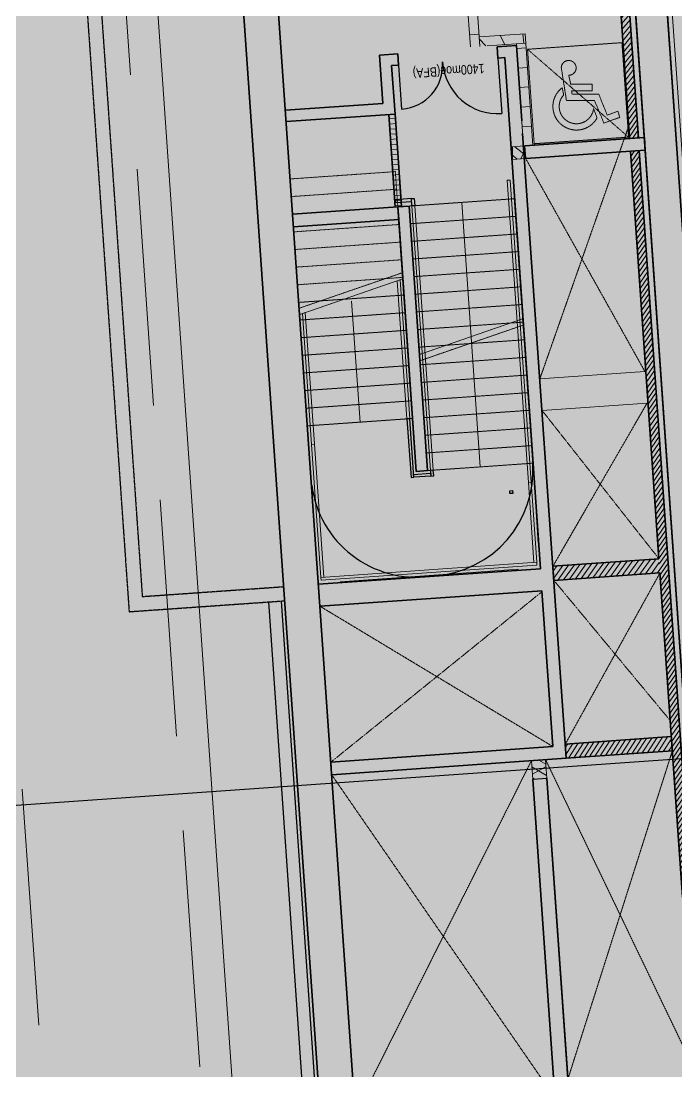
# Model space of a CAD drawing. Header units: millimetres. Extents: x 833941507 to 1669051331, y 817666127 to 1636299673.
# Drawn here: x 834508410 to 834518807, y 817967777 to 817984425 of the extents above; entities that cross this region are included whole.
import ezdxf

# ---------------------------------------------------------------- set-up
doc = ezdxf.new("R2010")
doc.units = ezdxf.units.MM
doc.header["$LTSCALE"] = 3
for name, pattern in [('3A35X-MADL-P-LT-B01-0$0$ACAD_ISO02W033', [5, 4, -1]), ('ACAD_ISO04W033', [10, 8, -1, 0, -1]), ('B0606', [0.7813, 0.39065, -0.39065]), ('B0701', [2.34375, 1.5625, -0.78125]), ('DASH', [0.35, 0.25, -0.1]), ('DASHED2', [0.375, 0.25, -0.125])]:
    doc.linetypes.add(name, pattern=pattern)
doc.layers.get('Defpoints').update_dxf_attribs({"color": 32})
for name, color, linetype, lineweight in [('ACM921__', 6, 'Continuous', 0), ('Hatch (LTC&CB)', 252, 'Continuous', 35), ('M-HVAC-DUCT-ANNO', 3, 'Continuous', 9), ('UAJ-22INWA', 6, 'Continuous', 35), ('UAJ-22INWA-a', 1, 'Continuous', 13), ('UAJ-22INWA-h', 251, 'Continuous', 9), ('UAJ-23FLOR-a', 1, 'Continuous', 13), ('UAJ-23FLOR-h', 251, 'Continuous', 9), ('UAJ-24STAI', 8, 'Continuous', 35), ('UAJ-24STAI-a', 9, '3A35X-MADL-P-LT-B01-0$0$ACAD_ISO02W033', 13), ('UAJ-24STAI-d', 7, 'Continuous', 5), ('UAJ-24STAI-x', 9, 'ACAD_ISO04W033', 5), ('UAJ-24STAI-y', 8, 'B0701', 9), ('UAJ-24STAI-z', 8, 'B0606', 9), ('UAJ-25CEIL-y', 8, 'B0701', 9), ('UAJ-28STRU', 6, 'Continuous', 35), ('UAJ-28STRU-c', 254, 'Continuous', 9), ('UAJ-32INFR', 7, 'Continuous', 25), ('UAJ-34RAIL-a', 1, 'Continuous', 13), ('UAJ-34RAIL-c', 254, 'Continuous', 9), ('UAJ-42INFI', 1, 'Continuous', 18)]:
    doc.layers.add(name, color=color, linetype=linetype, lineweight=lineweight)
doc.layers.add('UAJ-00ANNO-$', color=32, linetype='Continuous', lineweight=5, plot=False)
doc.layers.add('UAJ-01LAYO-$', color=32, linetype='Continuous', lineweight=5, plot=False)
doc.layers.add('UAJ-22INWA-$', color=32, linetype='Continuous', plot=False)
doc.styles.add('Kowloon_standard', font='arial.ttf', dxfattribs={"width": 0.8, "height": 2.5})

# ---------------------------------------------------------------- blocks, each defined once
blk = doc.blocks.new('BOX_CUL_20171026')
at = {"layer": 'ACM921__', "linetype": 'DASH', "ltscale": 5}
for p, q in [((834506.6023754816, 817998.4441428129), (834509.765911655, 817953.0954092767)), ((834509.5195552157, 817992.5510392478), (834512.2598506635, 817953.2693869306))]:
    blk.add_line(p, q, dxfattribs=at)
at = {"layer": 'ACM921__', "ltscale": 25}
blk.add_line((834510.0132429458, 817992.6589434106), (834512.7586384647, 817953.3041824615), dxfattribs=at)
at = {"layer": 'Defpoints', "ltscale": 25}
for p, q in [((834512.3322622741, 817975.2228377009), (834513.8559716283, 817953.3807326292)), ((834512.5317753417, 817975.2367853387), (834514.0554867489, 817953.3946508415))]:
    blk.add_line(p, q, dxfattribs=at)
blk = doc.blocks.new('*U420')
at = {"layer": 'UAJ-22INWA-$'}
blk.add_lwpolyline([(-5.546186798710551e-08, -34.75397411541075), (3.105108419276803e-07, 895.2463059419571), (44.99999840316221, 895.2463056111513), (44.99999851402666, -34.75397408858861)], close=True, dxfattribs=at)
at = {"layer": 'UAJ-42INFI'}
for p, q in [((9.354974394887829e-08, -34.7539739543796), (1.614992299938935e-07, 895.2463057440665)), ((44.99999848169129, 850.2463075068308), (44.9999984991255, -34.75397392792478))]:
    blk.add_line(p, q, dxfattribs=at)
blk.add_lwpolyline([(3.767580267322046e-06, 895.246305746187), (45.00000233706879, 895.2463056776413)], dxfattribs=at)
blk = doc.blocks.new('*U421')
at = {"layer": 'UAJ-22INWA-$'}
blk.add_lwpolyline([(-5.546186798710551e-08, -34.75397411541075), (4.10646492809974e-07, 55.2457813377253), (44.99999850329786, 55.24578100691956), (44.99999851402666, -34.75397408858861)], close=True, dxfattribs=at)
at = {"layer": 'UAJ-42INFI'}
for p, q in [((9.354974394887829e-08, -34.7539739543796), (2.643170897815814e-07, 10.24578296618376)), ((44.99999857780362, 55.24578110881799), (44.9999984991255, -34.75397392792478))]:
    blk.add_line(p, q, dxfattribs=at)
blk.add_lwpolyline([(3.86771591820434e-06, 55.2457811419552), (45.00000243720444, 55.24578107340954)], dxfattribs=at)
blk = doc.blocks.new('*U422')
at = {"layer": 'UAJ-22INWA-$'}
blk.add_lwpolyline([(-5.201988528824586e-08, -63.627485432929), (3.926345186755498e-07, 206.3409763856526), (44.99999848528589, 206.3409760548469), (44.99999851746864, -63.62748540610686)], close=True, dxfattribs=at)
at = {"layer": 'UAJ-42INFI'}
for p, q in [((9.699172664773794e-08, -63.62748527189785), (2.43622906741763e-07, 206.340976187762)), ((44.99999855979165, 206.3409761567453), (44.99999850256748, -63.62748524544303))]:
    blk.add_line(p, q, dxfattribs=at)
blk = doc.blocks.new('*U423')
at = {"layer": 'UAJ-22INWA-$'}
blk.add_lwpolyline([(-5.546186798710551e-08, -34.75397411541075), (4.076662207808113e-07, 80.24602498660087), (44.99999850031759, 80.24602465579514), (44.99999851402666, -34.75397408858861)], close=True, dxfattribs=at)
at = {"layer": 'UAJ-42INFI'}
for p, q in [((9.354974394887829e-08, -34.7539739543796), (2.613368177524187e-07, 35.24602661505934)), ((44.99999857482335, 80.24602475769356), (44.9999984991255, -34.75397392792478))]:
    blk.add_line(p, q, dxfattribs=at)
blk.add_lwpolyline([(3.864735646175177e-06, 80.24602479083077), (45.00000243422417, 80.24602472228511)], dxfattribs=at)
blk = doc.blocks.new('*U424')
at = {"layer": 'UAJ-22INWA-$'}
blk.add_lwpolyline([(-5.856534812664904e-08, -8.720133038156263), (3.878734844420251e-07, 246.2793998667658), (44.99999848052485, 246.2793995359601), (44.99999851092318, -8.720133011334127)], close=True, dxfattribs=at)
at = {"layer": 'UAJ-42INFI'}
for p, q in [((9.044626380933476e-08, -8.72013287712511), (2.388618725082383e-07, 246.2793996688752)), ((44.99999855503061, 246.2793996378585), (44.99999849602202, -8.720132850670296))]:
    blk.add_line(p, q, dxfattribs=at)
blk.add_lwpolyline([(-5.856534812664904e-08, -8.720133038156263), (44.99999851092318, -8.720133106701923)], dxfattribs=at)
blk = doc.blocks.new('*U425')
at = {"layer": 'UAJ-22INWA-$'}
blk.add_lwpolyline([(-4.987106194676016e-08, -81.65308219459547), (4.216016691316327e-07, -36.65311841270778), (44.99999851425304, -36.65311874351352), (44.99999851961746, -81.65308216777333)], close=True, dxfattribs=at)
at = {"layer": 'UAJ-42INFI'}
for p, q in [((9.914054998922363e-08, -81.65308203356432), (2.725900571978459e-07, -36.65311861059837)), ((44.9999985887588, -36.65311864161509), (44.9999985047163, -81.6530820071095))]:
    blk.add_line(p, q, dxfattribs=at)
blk = doc.blocks.new('*U549')
at = {"layer": 'UAJ-22INWA-h'}
h = blk.add_hatch(dxfattribs=at)
h.set_pattern_fill('CAS_ISOLATIE', color=256, scale=150)
h.set_pattern_definition([(59.99999999999999, (-9.492139763089824e-08, 0), (-129.9038105676658, 75.00000000000001), []), (120, (-9.492139763089824e-08, 0), (-129.9038105676658, -74.99999999999997), [])])
h.paths.add_polyline_path([(0, 0), (300.0000000000007, 0), (300.0000000000007, 225), (0, 225)])
at = {"layer": 'UAJ-22INWA-a'}
blk.add_lwpolyline([(0, 0), (300.0000000000007, 0), (300.0000000000007, 225), (0, 225)], close=True, dxfattribs=at)
blk = doc.blocks.new('*U575')
at = {"layer": 'UAJ-22INWA-h'}
h = blk.add_hatch(dxfattribs=at)
h.set_pattern_fill('ANSI31', color=256, scale=20)
h.set_pattern_definition([(45, (-60.00000363655121, 15505.60194248913), (-44.90128060534576, 44.90128060534577), [])])
h.paths.add_polyline_path([(-6.442603535106173e-07, 4904.445538832932), (-9.657333919221855e-07, 11601.15640467824), (139.999997126918, 11601.15640440406), (139.9999979252282, 4904.445538916378)])
at = {"layer": 'UAJ-22INWA'}
for p, q in [((-5.08659712535495e-07, 5129.44429562771), (-1.114745003853557e-06, 11601.15640443983)), ((139.9999972014238, 11601.15640439586), (139.999997910327, 4904.445538974248))]:
    blk.add_line(p, q, dxfattribs=at)
blk = doc.blocks.new('*U576')
at = {"layer": 'UAJ-22INWA-h'}
h = blk.add_hatch(dxfattribs=at)
h.set_pattern_fill('ANSI31', color=256, scale=20)
h.set_pattern_definition([(45, (-60.00000403381989, 18838.13303221032), (-44.90128060534576, 44.90128060534577), [])])
h.paths.add_polyline_path([(-7.034729208044155e-07, 5401.156508801257), (-1.303789503026564e-06, 14436.9765244311), (139.9999967888619, 14436.97652415692), (139.9999978660156, 5401.156508884703)])
at = {"layer": 'UAJ-22INWA'}
for p, q in [((-5.544613088730443e-07, 5401.156509039675), (-1.45280111497255e-06, 14436.97652443786)), ((139.9999968633676, 14436.97652414871), (139.9999978511144, 5401.156508942573))]:
    blk.add_line(p, q, dxfattribs=at)
blk = doc.blocks.new('*U571')
at = {"layer": 'UAJ-22INWA-h'}
h = blk.add_hatch(dxfattribs=at)
h.set_pattern_fill('ANSI31', color=256, scale=20)
h.set_pattern_definition([(45, (-60.00000363108163, 15459.71984500373), (-44.90128060534576, 44.90128060534577), [])])
h.paths.add_polyline_path([(-7.337661145356833e-07, 5655.274308423536), (-8.707580434474949e-07, 10804.44553760223), (139.9999972218933, 10804.44553732805), (139.9999978357224, 5655.274308506982)])
at = {"layer": 'UAJ-22INWA'}
for p, q in [((-5.847598841530211e-07, 5655.364596067083), (-1.019769655378866e-06, 10804.44553736382)), ((139.9999972963991, 10804.44553731985), (139.9999978006966, 5880.364594588158))]:
    blk.add_line(p, q, dxfattribs=at)
blk = doc.blocks.new('*U613')
at = {"layer": 'UAJ-22INWA-h'}
h = blk.add_hatch(dxfattribs=at)
h.set_pattern_fill('ANSI31', color=256, scale=20)
h.set_pattern_definition([(45, (24.99999981260856, -13428.04667351244), (-44.90128060534576, 44.90128060534577), [])])
h.paths.add_polyline_path([(7.815986577952572e-07, -7056.526590392591), (1.057567374118662e-06, -5371.520082148467), (224.9999991502187, -5371.520082371985), (224.9999993510872, -7056.526590258482)])
at = {"layer": 'UAJ-22INWA'}
for p, q in [((9.306102697337026e-07, -7056.526590272861), (9.085557686255214e-07, -5371.520190402469)), ((224.9999992247245, -5371.520082380191), (224.999999336186, -7056.526590379638))]:
    blk.add_line(p, q, dxfattribs=at)
blk.add_lwpolyline([(7.815986577952572e-07, -7056.526590392591), (224.9999993510872, -7056.526590353849)], dxfattribs=at)
blk = doc.blocks.new('*U609')
at = {"layer": 'UAJ-22INWA-h'}
h = blk.add_hatch(dxfattribs=at)
h.set_pattern_fill('ANSI31', color=256, scale=20)
h.set_pattern_definition([(45, (24.99999981260893, -13428.04971955705), (-44.90128060534576, 44.90128060534577), [])])
h.paths.add_polyline_path([(7.815990272774798e-07, -7056.529636437203), (1.057567374118662e-06, -5371.520082148467), (224.9999991502187, -5371.520082371985), (224.9999993510876, -7056.529636303094)])
at = {"layer": 'UAJ-22INWA'}
for p, q in [((9.306106392159252e-07, -7056.529636317473), (9.085557686255214e-07, -5371.520190402469)), ((224.9999992247245, -5371.520082380191), (224.9999993361864, -7056.52963642425))]:
    blk.add_line(p, q, dxfattribs=at)
blk.add_lwpolyline([(7.815990272774798e-07, -7056.529636437203), (224.9999993510876, -7056.529636398462)], dxfattribs=at)
blk = doc.blocks.new('*U675')
at = {"layer": 'UAJ-34RAIL-c'}
h = blk.add_hatch(color=256, dxfattribs=at)
h.dxf.hatch_style = 1
h.paths.add_polyline_path([(2007.268960314246, 1670.000000000042), (1907.268960314246, 1670.000000000042), (2354.744111674238, 2.842170943040401e-14), (2454.744111657143, 2.842170943040401e-14)])
h = blk.add_hatch(color=256, dxfattribs=at)
h.dxf.hatch_style = 1
h.paths.add_polyline_path([(4500.0000001562, 1625), (-299.9999999349869, 1624.999999999997), (-299.9999999349869, 1579.999999999997), (4500.0000001562, 1580)])
h = blk.add_hatch(color=256, dxfattribs=at)
h.dxf.hatch_style = 1
h.paths.add_polyline_path([(4200, 90), (0, 90), (0, 45), (4200, 45)])
at = {"layer": 'UAJ-24STAI-a'}
blk.add_lwpolyline([(0, 0), (4200, 0), (4200, 1670), (0, 1670)], close=True, dxfattribs=at)
for points in [[(0, 0), (0, 1670)], [(280, -1.360718665719282e-15), (280, 1670)], [(560, -2.721437331438564e-15), (560, 1670)], [(840, -4.082155997157845e-15), (840, 1670)], [(1120, -5.442874662877127e-15), (1120, 1670)], [(1400, -6.803593328596409e-15), (1400, 1670)], [(1680, -8.16431199431569e-15), (1680, 1670)], [(1960, -9.525030660034973e-15), (1960, 1670)], [(2240, 8.572527594031472e-14), (2240, 1670)], [(2240, -1.088574932575425e-14), (2240, 1670)], [(2520, 7.347880794884119e-14), (2520, 1670)], [(2800, 6.123233995736766e-14), (2800, 1670)], [(3080, 4.898587196589412e-14), (3080, 1670)], [(3360, 3.673940397442059e-14), (3360, 1670)], [(3640, 2.449293598294706e-14), (3640, 1670)], [(3920, 1.224646799147353e-14), (3920, 1670)], [(4200, 0), (4200, 1670)]]:
    blk.add_lwpolyline(points, dxfattribs=at)
at = {"layer": 'UAJ-24STAI-d'}
blk.add_line((0, 835), (4200, 835), dxfattribs=at)
at = {"layer": 'UAJ-24STAI-d', "flags": 128}
blk.add_lwpolyline([(2354.744111674238, 2.842170943040401e-14), (2195.711297241735, 593.5185435326919), (2066.301774690507, 1076.481456677246), (1907.268960314246, 1670.000000000042)], dxfattribs=at)
at = {"layer": 'UAJ-24STAI-x', "flags": 128}
blk.add_lwpolyline([(2454.744111674238, 2.842170943040401e-14), (2295.711297241735, 593.5185435326919), (2166.301774690507, 1076.481456677246), (2007.268960314246, 1670.000000000042)], dxfattribs=at)
at = {"layer": 'UAJ-28STRU-c'}
blk.add_lwpolyline([(2007.268960314246, 1670.000000000042), (1907.268960314246, 1670.000000000042), (2354.744111674238, 2.842170943040401e-14), (2454.744111657143, 2.842170943040401e-14)], close=True, dxfattribs=at)
at = {"layer": 'UAJ-34RAIL-a'}
for points in [[(1907.268960314246, 1670.000000000042), (2354.744111674238, 2.842170943040401e-14), (2454.744111657143, 2.842170943040401e-14), (2007.268960314246, 1670.000000000042)], [(4500.0000001562, 1625), (-299.9999999349869, 1624.999999999997), (-299.9999999349869, 1579.999999999997), (4500.0000001562, 1580)], [(4200, 90), (0, 90), (0, 45), (4200, 45)]]:
    blk.add_lwpolyline(points, close=True, dxfattribs=at)
blk = doc.blocks.new('*U676')
at = {"layer": 'UAJ-34RAIL-c'}
h = blk.add_hatch(color=256, dxfattribs=at)
h.dxf.hatch_style = 1
h.paths.add_polyline_path([(1867.268960314246, 1670.000000000042), (1767.268960314246, 1670.000000000042), (2214.744111674238, 2.842170943040401e-14), (2314.744111657143, 2.842170943040401e-14)])
h = blk.add_hatch(color=256, dxfattribs=at)
h.dxf.hatch_style = 1
h.paths.add_polyline_path([(1779.326673973655, 1625.000000000042), (-300.0000001645124, 1625), (-300.000000164512, 1580), (1791.384387633047, 1580.000000000042)])
h = blk.add_hatch(color=256, dxfattribs=at)
h.dxf.hatch_style = 1
h.paths.add_polyline_path([(2190.628684355437, 90), (1.13686837721616e-13, 90), (-1.13686837721616e-13, 45), (2202.686398014829, 45)])
at = {"layer": 'UAJ-24STAI-a'}
for points in [[(1767.268960314246, 1670.000000000042), (0, 1670), (0, 0), (2214.744111674238, 0)], [(0, 0), (0, 1670)], [(280, -1.440760940173357e-15), (280, 1670)], [(560, -2.881521880346715e-15), (560, 1670)], [(840, -4.322282820520072e-15), (840, 1670)], [(1120, -5.763043760693429e-15), (1120, 1670)], [(1400, -7.203804700866786e-15), (1400, 1670)], [(1680, -8.644565641040143e-15), (1680, 1670)], [(1960, -1.00853265812135e-14), (1960, 1670)]]:
    blk.add_lwpolyline(points, dxfattribs=at)
at = {"layer": 'UAJ-24STAI-d'}
blk.add_line((0, 835), (1920, 835), dxfattribs=at)
at = {"layer": 'UAJ-24STAI-d', "flags": 128}
blk.add_lwpolyline([(2214.744111674238, 2.842170943040401e-14), (2055.711297241735, 593.5185435326919), (1926.301774690507, 1076.481456677246), (1767.268960314246, 1670.000000000042)], dxfattribs=at)
at = {"layer": 'UAJ-24STAI-x', "flags": 128}
blk.add_lwpolyline([(2314.744111674238, 2.842170943040401e-14), (2155.711297241735, 593.5185435326919), (2026.301774690507, 1076.481456677246), (1867.268960314246, 1670.000000000042)], dxfattribs=at)
at = {"layer": 'UAJ-24STAI-z'}
for points in [[(0, 0), (0, 1670)], [(280, 0), (280, 1670)], [(560, 0), (560, 1670)], [(840, 0), (840, 1670)], [(1120, 0), (1120, 1670)], [(1400, 0), (1400, 1670)], [(1680, 0), (1680, 1670)], [(1767.268960314257, 1670.000000000042), (3920, 1670), (3920, 0), (2214.744111674227, 0)], [(1960, 0), (1960, 1670)], [(2240, 0), (2240, 1670)], [(2520, 0), (2520, 1670)], [(2800, 0), (2800, 1670)], [(3080, 0), (3080, 1670)], [(3360, 0), (3360, 1670)], [(3640, 0), (3640, 1670)]]:
    blk.add_lwpolyline(points, dxfattribs=at)
at = {"layer": 'UAJ-34RAIL-a'}
blk.add_lwpolyline([(1767.268960314246, 1670.000000000042), (2214.744111674238, 2.842170943040401e-14), (2314.744111657143, 2.842170943040401e-14), (1867.268960314246, 1670.000000000042)], close=True, dxfattribs=at)
for points in [[(1791.384387633047, 1580.000000000042), (-300.000000164512, 1580), (-300.0000001645124, 1625), (1779.326673973647, 1625.000000000042)], [(2202.686398014837, 45), (-1.13686837721616e-13, 45), (1.13686837721616e-13, 90), (2190.628684355436, 90)]]:
    blk.add_lwpolyline(points, dxfattribs=at)
at = {"layer": 'UAJ-34RAIL-c'}
for points in [[(1779.326673973655, 1625.000000000042), (-300.0000001645124, 1625), (-300.000000164512, 1580), (1791.384387633047, 1580.000000000042)], [(2190.628684355437, 90), (1.13686837721616e-13, 90), (-1.13686837721616e-13, 45), (2202.686398014829, 45)]]:
    blk.add_lwpolyline(points, close=True, dxfattribs=at)
blk = doc.blocks.new('*U750')
at = {"layer": 'UAJ-23FLOR-h'}
h = blk.add_hatch(dxfattribs=at)
h.set_pattern_fill('ANSI31', color=256, scale=100, angle=315)
h.set_pattern_definition([(0, (-50.00000702234729, 42743.86962541776), (8.526512829121202e-14, 317.4999999999999), [])])
h.paths.add_polyline_path([(-1.905734308138562e-06, 15486.45353436497), (-2.951314741039823e-06, 28257.41609195645), (149.9999950025959, 28257.41609180066), (149.9999965250135, 15486.45353456681)])
at = {"layer": 'UAJ-22INWA-h'}
blk.add_lwpolyline([(-1.905734308138562e-06, 15486.45353436497), (149.9999965250135, 15486.45353447144)], dxfattribs=at)
at = {"layer": 'UAJ-23FLOR-h'}
for p, q in [((-1.75672269617618e-06, 15486.4535340831), (-3.100326352971195e-06, 28257.41609171803)), ((149.9999950771016, 28257.41630856804), (149.9999965101122, 15486.45560063905))]:
    blk.add_line(p, q, dxfattribs=at)
blk = doc.blocks.new('*U751')
at = {"layer": 'UAJ-23FLOR-h'}
h = blk.add_hatch(dxfattribs=at)
h.set_pattern_fill('ANSI31', color=256, scale=100, angle=315)
h.set_pattern_definition([(0, (-50.00000833708509, 52841.54304736453), (8.526512829121202e-14, 317.4999999999999), [])])
h.paths.add_polyline_path([(-3.17205572741841e-06, 26109.12588831872), (-2.888729966343817e-06, 27732.41715997216), (149.9999949541794, 27732.41715979368), (149.9999951476909, 26109.12588849787)])
at = {"layer": 'UAJ-22INWA-h'}
blk.add_lwpolyline([(-3.17205572741841e-06, 26109.12588831872), (149.9999951476909, 26109.1258884025)], dxfattribs=at)
at = {"layer": 'UAJ-23FLOR-h'}
for p, q in [((-3.014103412403807e-06, 25959.12578170213), (-3.037741578275188e-06, 27732.41715973374)), ((149.9999950286851, 27732.41737656106), (149.9999951327896, 26109.12795457011))]:
    blk.add_line(p, q, dxfattribs=at)
blk = doc.blocks.new('*U760')
at = {"layer": 'UAJ-23FLOR-h'}
h = blk.add_hatch(dxfattribs=at)
h.set_pattern_fill('ANSI31', color=256, scale=100, angle=315)
h.set_pattern_definition([(0, (-50.00000810223369, 53503.15520045329), (8.526512829121202e-14, 317.4999999999999), [])])
h.paths.add_polyline_path([(-3.264749210529772e-06, 26886.69511870155), (-2.874906812166955e-06, 27616.46008277391), (149.9999952817244, 27616.4600824996), (149.9999953687191, 26886.69511878486)])
at = {"layer": 'UAJ-22INWA-h'}
blk.add_lwpolyline([(-3.264749210529772e-06, 26886.69511870155), (149.9999953687191, 26886.6951186895)], dxfattribs=at)
at = {"layer": 'UAJ-23FLOR-h'}
for p, q in [((-3.115737598584198e-06, 26886.6951187017), (-3.023918424098326e-06, 27616.46008253549)), ((149.9999953562301, 27616.46029926698), (149.9999953432189, 27005.24390502132))]:
    blk.add_line(p, q, dxfattribs=at)
blk = doc.blocks.new('*U759')
at = {"layer": 'UAJ-22INWA-h'}
h = blk.add_hatch(dxfattribs=at)
h.set_pattern_fill('ANSI31', color=256, scale=20)
h.set_pattern_definition([(45, (-100.0000042596218, 20732.29640366227), (-44.90128060534576, 44.90128060534577), [])])
h.paths.add_polyline_path([(-1.267330929977106e-06, 10131.14000002991), (-9.657333919221855e-07, 11601.15640467824), (99.99999712691798, 11601.15640438022), (99.9999973021576, 10131.14000008952)])
at = {"layer": 'UAJ-22INWA'}
for p, q in [((-1.118291950325503e-06, 10130.68084611446), (-1.114745003853557e-06, 11601.15640443983)), ((99.99999720142375, 11601.15640437201), (99.99999728725643, 10131.14000014739))]:
    blk.add_line(p, q, dxfattribs=at)
blk = doc.blocks.new('Finish Walls')
at = {"layer": 'UAJ-22INWA-a'}
blk.add_line((834518254.7600876, 817991397.7562438), (834519289.1978468, 817976600.5561767), dxfattribs=at)
blk = doc.blocks.new('LRR-B01-WALL FINISH')
blk.add_blockref('Finish Walls', (0, 0))
blk = doc.blocks.new('*U793')
at = {"layer": 'UAJ-34RAIL-c'}
h = blk.add_hatch(color=256, dxfattribs=at)
h.dxf.hatch_style = 1
h.paths.add_polyline_path([(-45.00000071525574, -299.9999998807907), (-45.00000018014451, 1811.167465069271), (-90.00000018014451, 1811.167464950062), (-90.00000071525574, -300)])
at = {"layer": 'UAJ-00ANNO-$'}
blk.add_lwpolyline([(-1.801445126826039e-07, 1511.167464711643), (0, 0)], dxfattribs=at)
at = {"layer": 'UAJ-34RAIL-a'}
blk.add_lwpolyline([(-45.00000071525574, -299.9999998807907), (-45.00000018014451, 1811.167465069271), (-90.00000018014451, 1811.167464950062), (-90.00000071525574, -300)], close=True, dxfattribs=at)
blk = doc.blocks.new('*U794')
at = {"layer": 'UAJ-34RAIL-c'}
h = blk.add_hatch(color=256, dxfattribs=at)
h.dxf.hatch_style = 1
h.paths.add_polyline_path([(-45.00000071525574, -299.9999998807907), (-45.00000007982901, 969.6568812022484), (-90.00000007982902, 969.6568810830391), (-90.00000071525574, -300)])
at = {"layer": 'UAJ-00ANNO-$'}
blk.add_lwpolyline([(-7.982901649310318e-08, 669.6568808446206), (0, 0)], dxfattribs=at)
at = {"layer": 'UAJ-34RAIL-a'}
blk.add_lwpolyline([(-45.00000071525574, -299.9999998807907), (-45.00000007982901, 969.6568812022484), (-90.00000007982902, 969.6568810830391), (-90.00000071525574, -300)], close=True, dxfattribs=at)
blk = doc.blocks.new('*U788')
at = {"layer": 'UAJ-34RAIL-c'}
h = blk.add_hatch(color=256, dxfattribs=at)
h.dxf.hatch_style = 1
h.paths.add_polyline_path([(-45.00000071525574, -299.9999998807907), (-45.00000033745806, 3130.814142652971), (-90.00000033745805, 3130.814142533762), (-90.00000071525574, -300)])
at = {"layer": 'UAJ-00ANNO-$'}
blk.add_lwpolyline([(-3.374580554883281e-07, 2830.814142295343), (0, 0)], dxfattribs=at)
at = {"layer": 'UAJ-34RAIL-a'}
blk.add_lwpolyline([(-45.00000071525574, -299.9999998807907), (-45.00000033745806, 3130.814142652971), (-90.00000033745805, 3130.814142533762), (-90.00000071525574, -300)], close=True, dxfattribs=at)
blk = doc.blocks.new('D1400MOE(BFA)')
at = {"layer": 'UAJ-32INFR'}
for p, q in [((0, 0), (0, 879.9999998807907)), ((1579.999999880791, -4.76837158203125e-07), (1579.999999761581, 699.9999996423721))]:
    blk.add_line(p, q, dxfattribs=at)
for centre, radius, start, end in [((0, 0), 879.9999997194341, 0, 90), ((1579.999999761581, -7.152557373046875e-07), 700.0000001420818, 90, 180)]:
    blk.add_arc(centre, radius, start, end, dxfattribs=at)
at = {"layer": 'UAJ-01LAYO-$', "style": 'Kowloon_standard', "width": 0.8}
blk.add_text('1400moe(BFA)', height=149.9999999999999, rotation=5.464151336008544e-05, dxfattribs=at).set_placement((225.8928322792053, 72.98063349723816))
blk = doc.blocks.new('GBP-LTC-LB01')
at = {"layer": 'UAJ-23FLOR-h'}
h = blk.add_hatch(dxfattribs=at)
h.set_pattern_fill('EARTH,_O', color=256, scale=180, angle=45.00000010501341)
h.set_pattern_definition([(48.99890852053534, (834576001.761157, 818046085.3420337), (-112.7268618952272, 1612.510668059984), [1143, -1143]), (48.99890852053534, (834575678.2791204, 818046366.5514973), (-112.7268618952272, 1612.510668059984), [1143, -1143]), (48.99890852053534, (834575354.7970834, 818046647.760961), (-112.7268618952272, 1612.510668059984), [1143, -1143]), (138.9989085205353, (834575340.7062259, 818046849.3247945), (-1612.510668059984, -112.7268618952272), [1143, -1143]), (138.9989085205353, (834575621.9156895, 818047172.8068315), (-1612.510668059984, -112.7268618952272), [1143, -1143]), (138.9989085205353, (834575903.1251531, 818047496.2888683), (-1612.510668059984, -112.7268618952272), [1143, -1143])])
h.paths.add_polyline_path([(834572173.0526648, 818200349.1682475), (834310583.7401848, 818182062.0839702), (834331502.2393942, 817882831.6918911), (834364939.6873164, 817885169.2259957), (834473095.7001734, 818011283.5998719), (834480533.7001572, 818020120.3998857), (834485095.050147, 818025709.5498941), (834491375.7001324, 818033618.9999057), (834497063.4001188, 818041012.999916), (834493145.8001142, 818043678.6999089), (834512788.5000582, 818074029.2499447), (834518712.4500408, 818083675.2499557), (834526231.3000174, 818096325.0999695), (834534646.0499907, 818111073.0499848), (834545955.9999523, 818131981.3000056), (834557204.5999117, 818154198.8000262), (834564039.9998856, 818168496.8000388), (834570941.1648417, 818183576.4266495), (834578367.7999997, 818200696.3)])
h.paths.add_polyline_path([(834382131.3063979, 817956469.9755309), (834418268.7298656, 817958996.0684958), (834422062.4129677, 817963855.9029621), (834428403.0430198, 817964299.3786768), (834467239.2037573, 818010695.5815835), (834466445.2064853, 818021738.794587), (834476097.7213831, 818035709.0329579), (834485267.1005058, 818048983.1978921), (834487014.8928652, 818051460.4309663), (834497268.3342452, 818067303.4232484), (834492893.3757939, 818129890.0851053), (834448056.5937514, 818126755.6608665), (834416896.5816393, 818105052.1136897), (834382061.3702741, 818080788.9948437), (834386167.4497714, 818022059.1642565), (834377588.3843737, 818021459.4669156)], flags=16)
edge = h.paths.add_edge_path(flags=16)
edge.add_line((834540292.2872467, 818142076.0699883), (834533466.3205868, 818141614.1342163))
edge.add_line((834533466.3205867, 818141614.1342163), (834523258.01233, 818143862.7104174))
edge.add_line((834523258.01233, 818143862.7104174), (834525896.867722, 818155838.9349334))
edge.add_arc((834558382.4304729, 818267025.4493066), 115835.0239163238, 237.2183980957774, 253.7131265722631, ccw=False)
edge.add_line((834495664.9154892, 818169638.2526121), (834498267.5884769, 818132356.9750829))
edge.add_line((834498267.5884771, 818132356.9750829), (834496346.4194225, 818130135.0090942))
edge.add_line((834496346.4194226, 818130135.0090942), (834492879.879452, 818129892.6713651))
edge.add_line((834492879.8794518, 818129892.6713651), (834494229.5832878, 818110587.6218635))
edge.add_line((834494229.5832882, 818110587.6218635), (834496326.133695, 818110708.3844534))
edge.add_line((834496326.1336946, 818110708.3844534), (834498420.2073777, 818080753.5549031))
edge.add_line((834498420.2073779, 818080753.5549031), (834498046.1188868, 818080727.4032354))
edge.add_line((834498046.118887, 818080727.4032354), (834498254.5151165, 818077746.3837949))
edge.add_line((834498254.5151162, 818077746.3837949), (834503061.0860548, 818078082.4001414))
edge.add_line((834503061.0860548, 818078082.4001414), (834504979.5219883, 818081212.101532))
edge.add_line((834504979.5219884, 818081212.101532), (834509429.0185915, 818088470.9260026))
edge.add_line((834509429.0185914, 818088470.9260026), (834515217.1570119, 818097913.5886871))
edge.add_line((834515217.157012, 818097913.5886871), (834526067.4346461, 818116415.5426326))
edge.add_line((834526067.4346461, 818116415.5426326), (834532489.1994565, 818127888.6839589))
edge.add_line((834532489.1994562, 818127888.6839589), (834534830.89787, 818132146.3035389))
edge.add_line((834534830.8978701, 818132146.3035389), (834540292.2872465, 818142076.0699883))
h = blk.add_hatch(dxfattribs=at)
h.set_pattern_fill('EARTH,_O', color=256, scale=180, angle=45.00000010501341)
h.set_pattern_definition([(45.00000010501341, (-1082349.699177861, 54794.90315568447), (-2.96267069188616e-06, 1616.446101792448), [1143, -1143]), (45.00000010501341, (-1082652.782822503, 55097.98679921505), (-2.96267069188616e-06, 1616.446101792448), [1143, -1143]), (45.00000010501341, (-1082955.866467144, 55401.07044274564), (-2.96267069188616e-06, 1616.446101792448), [1143, -1143]), (135.0000001050134, (-1082955.866467515, 55603.12620546969), (-1616.446101792448, -2.96267069188616e-06), [1143, -1143]), (135.0000001050134, (-1082652.782823984, 55906.20985011128), (-1616.446101792448, -2.96267069188616e-06), [1143, -1143]), (135.0000001050134, (-1082349.699180454, 56209.29349475286), (-1616.446101792448, -2.96267069188616e-06), [1143, -1143])])
h.paths.add_polyline_path([(834669469.2548146, 818015499.1701102), (834651080.8176275, 818014213.7929552), (834651091.333055, 818014066.030459), (834669479.7621983, 818015351.5226754)], flags=16)
edge = h.paths.add_edge_path()
edge.add_arc((834611763.613195, 818123015.0723449), 22001.28373588376, 94.00071865262937, 118.6886834190998)
edge.add_line((834601201.8916234, 818142315.5004095), (834593918.3367147, 818141228.3801512))
edge.add_arc((834611768.400262, 818123014.0298539), 25502.69251264854, 93.99715914630349, 134.4212748451599, ccw=False)
edge.add_line((834609990.6837641, 818148454.6872638), (834618164.3568528, 818149025.8389109))
edge.add_line((834618164.3568528, 818149025.8389109), (834618408.292444, 818145534.9100552))
edge.add_line((834618408.292444, 818145534.9100552), (834616365.4114578, 818145392.1596863))
edge.add_line((834616365.4114578, 818145392.1596863), (834616609.385029, 818141900.6873076))
edge.add_line((834616609.385029, 818141900.6873076), (834611621.5474902, 818141552.1522465))
edge.add_line((834611621.5474902, 818141552.1522465), (834611377.6128702, 818145043.0672039))
edge.add_line((834611377.6128702, 818145043.0672039), (834610228.6059371, 818144962.7428077))
h.paths.add_polyline_path([(834673232.9366938, 818197365.8783082), (834607546.4897544, 818192773.8917836), (834599172.4998745, 818174435.3001034), (834588349.0999149, 818152374.5000834), (834578621.5499489, 818133890.6500655), (834568418.2999822, 818115665.3000468), (834556456.700019, 818095618.300025), (834546606.4000474, 818080041.600007), (834532219.3000866, 818058623.7499806), (834523692.1501086, 818046595.7499651), (834515683.5001286, 818035708.4999502), (834508244.2001468, 818025929.8999366), (834500656.3001646, 818016266.0999228), (834489786.8001888, 818002934.0999027), (834483448.3002025, 817995421.2998908), (834478637.6002128, 817989841.6998823), (834458453.7502539, 817967379.2998452), (834441506.4997879, 817949096.357832), (834383075.7479855, 817886437.0757562), (834482026.687943, 817893354.5055006), (834551919.0356153, 817920008.6018127), (834634905.1297382, 817930637.1330649), (834634022.9972101, 817939309.3515325), (834633770.0685325, 817941795.8857912), (834633577.6912351, 817943687.0236263), (834508697.0405153, 817930983.6118022), (834507053.464672, 817930191.4384525), (834506409.4608335, 817939426.9553951), (834507656.9383341, 817945566.7269546), (834503417.0808368, 818006767.0327235), (834503064.3680854, 818011762.6720035), (834514052.9096247, 818025791.9353799), (834520784.6504849, 818034889.3491884), (834526318.8615147, 818042436.9444461), (834532381.6860782, 818050705.6283545), (834536345.7196504, 818056472.6778568), (834542258.4127678, 818065225.6191521), (834550405.86193, 818077286.9078631), (834561578.9964366, 818095001.9633045), (834574522.6610527, 818117080.0346472), (834587768.8781933, 818140310.2095475), (834609774.1305691, 818143594.9757913), (834610001.9653326, 818140335.8947712), (834634252.5395212, 818142031.4686226), (834636806.8958616, 818105492.469254), (834642791.4816118, 818105913.7478601), (834646278.5594581, 818056032.5832597), (834640293.170484, 818055614.1586573), (834643382.3380679, 818011424.9081372), (834641138.4146172, 818011267.9554363), (834645775.7848747, 817944927.8676329), (834639048.3570181, 817944243.5239328), (834640362.1165634, 817931328.1108725), (834651070.3910474, 817932706.91456), (834650587.6677916, 817936476.1291044), (834685105.7378002, 817940896.8578628), (834685588.4610578, 817937127.6433052), (834691373.7890701, 817937868.5701854)])
for centre, start, end in [((834514854.1742547, 817977303.7761234), 273.9985500035919, 3.998549999226702), ((834514675.1435527, 817977285.9036418), 187.4032502006568, 277.4032525540318)]:
    blk.add_arc(centre, 1669.973718946793, start, end)
at = {"layer": 'M-HVAC-DUCT-ANNO'}
blk.add_line((834513907.5670552, 817964249.5340339, -3.865803379632382e-06), (834513388.7095714, 817971671.419705, -3.865803379632382e-06), dxfattribs=at)
at = {"layer": 'UAJ-22INWA-a'}
for p, q in [((834518298.3073373, 817978872.7815015), (834516632.2072662, 817978756.3083293)), ((834516667.0761938, 817978257.5231299, 2.30270873509144e-07), (834518333.1762481, 817978373.996301, 1.39698386203424e-06))]:
    blk.add_line(p, q, dxfattribs=at)
at = {"layer": 'UAJ-24STAI-a'}
blk.add_lwpolyline([(834518038.7338672, 817982585.7093015), (834516542.4007978, 817982481.1088498), (834516437.7945929, 817983977.4569181), (834517934.1276627, 817984082.05737), (834518038.7338672, 817982585.7093015)], close=True, dxfattribs=at)
blk.add_lwpolyline([(834518038.7338672, 817982585.7093016), (834516437.7992749, 817983977.4572457)], dxfattribs=at)
for points in [[(834517091.7157327, 817983565.3647308), (834517121.4050156, 817983424.4914296), (834517091.7157327, 817983565.3647307, 2.38098231071824), (834516973.0792552, 817983684.0012236), (834517054.664456, 817983164.9816803), (834517499.5814518, 817983164.981656), (834517647.8468615, 817982809.0721877), (834517899.9644722, 817982898.0193694), (834517870.3355422, 817982994.4492334), (834517699.8031262, 817982935.0706502), (834517566.322007, 817983268.773494), (834517143.6719964, 817983268.7734983), (834517136.2496766, 817983320.6694224), (834517462.4698485, 817983320.6694101), (834517462.4698315, 817983424.4914352), (834517121.4050156, 817983424.4914296)], [(834517010.1908644, 817983253.9288683), (834516988.5704786, 817983369.1496444, 1.230659445713979), (834517538.6729891, 817982888.0164963), (834517484.7367823, 817983038.862494, -1.366562038344224), (834517010.1908643, 817983253.9288684)]]:
    blk.add_lwpolyline(points, format="xyb", dxfattribs=at)
at = {"layer": 'UAJ-24STAI-y', "linetype": 'DASHED2', "lineweight": -3}
for p, q in [((834508909.9813094, 817992421.9000547), (834510123.1391948, 817975068.2973434)), ((834509132.1359285, 817992470.4568484), (834510331.9003603, 817975308.4406377)), ((834510332.6006657, 817975308.5937049), (834512572.0482702, 817975465.1498907)), ((834510123.8394995, 817975068.4504104), (834512587.3610373, 817975240.7990646))]:
    blk.add_line(p, q, dxfattribs=at)
at = {"layer": 'UAJ-25CEIL-y'}
for p, q in [((834518536.433123, 817975681.6173155), (834517036.6201414, 817972971.3539028)), ((834516855.5291599, 817975564.1080195), (834518683.5420151, 817973362.1603789)), ((834518733.205551, 817972864.4115175), (834517077.6466055, 817967666.2782856, 1.396983816025081e-06)), ((834516724.0823827, 817972723.8658496), (834519086.946392, 817967806.74375, 1.396983816025081e-06))]:
    blk.add_line(p, q, dxfattribs=at)
for points, elevation in [([(834516632.3689412, 817978756.3196446), (834518041.5295064, 817982760.9589592)], 1.396983861923218e-06), ([(834516839.8381993, 817975788.5602422), (834518333.1762481, 817978373.9963009)], 2.793967723846435e-06), ([(834513705.6826079, 817967144.4386009), (834516499.6871314, 817972708.3109664)], 1.583248377771319e-06), ([(834513332.237054, 817972486.9018313), (834516872.9486287, 817967365.8376929)], 1.497086123640146e-06)]:
    blk.add_lwpolyline(points, dxfattribs=dict(at, elevation=elevation))
for points in [[(834516409.0270257, 817982245.9512705), (834518298.3073368, 817978872.7815038)], [(834516667.2378517, 817978257.534444), (834518520.7421383, 817975906.0695204)], [(834513321.3722148, 817972685.6385572), (834516667.7778455, 817975385.6751221)], [(834513148.7718927, 817975154.6128643), (834516839.0294683, 817972932.4801712)]]:
    blk.add_lwpolyline(points, dxfattribs=at)
at = {"ltscale": 10, "xscale": 1000, "yscale": 1000, "zscale": 1000}
blk.add_blockref('BOX_CUL_20171026', (0, 0), dxfattribs=at)
blk.add_blockref('LRR-B01-WALL FINISH', (0, 0))
at = {"rotation": 273.9989085437336}
blk.add_blockref('*U549', (834516499.0452194, 817972708.22292), dxfattribs=at)
at = {"layer": 'UAJ-22INWA'}
for name, p, rotation in [('*U576', (834518432.1418341, 817977173.5322526), 3.998949845255298), ('*U759', (834515046.8708993, 817971371.6317917, -1.201282429974526e-06), 3.998949845255298), ('*U575', (834518878.4619647, 817970789.1138524), 3.998949845255298), ('*U423', (834514603.7437053, 817981531.3577374), 3.998908525846276), ('*U422', (834514696.3380522, 817977247.6323369), 273.9989082527154), ('*U425', (834516236.4653913, 817976989.4085584), 273.9989082883557), ('*U571', (834519289.9122627, 817964903.4780638, 1.396983860146861e-06), 3.998949845255298)]:
    blk.add_blockref(name, p, dxfattribs=dict(at, rotation=rotation))
for name, p, xscale, rotation in [('*U424', (834514355.6059374, 817981549.3430535), -1, 273.9989079946606), ('*U420', (834514528.6810083, 817978088.2332112), -1.000000000000002, 183.9989085258463), ('*U421', (834514901.4621507, 817977272.2428716), -1.000000000000002, 183.9989085258463), ('*U613', (834523894.8754271, 817976056.2174087), -1, 273.9989498441466), ('*U609', (834524091.8219178, 817973239.0253897), -1, 273.9989498441466)]:
    blk.add_blockref(name, p, dxfattribs=dict(at, xscale=xscale, rotation=rotation))
at = {"layer": 'UAJ-23FLOR-a', "lineweight": 20}
for name, p, rotation in [('*U750', (834513711.1001008, 818012216.5127258), 183.998908524081), ('*U760', (834488850.3566577, 817982297.5365407), 273.9989085240808), ('*U751', (834514589.2529753, 818010119.3626485), 183.998908524081)]:
    blk.add_blockref(name, p, dxfattribs=dict(at, rotation=rotation))
at = {"layer": 'UAJ-24STAI'}
for name, p, rotation in [('*U676', (834514616.0382563, 817978129.1786638), 93.99855000474452), ('*U675', (834514561.2768766, 817981493.5507517), 273.9985500047445), ('*U793', (834512991.9428432, 817977414.1878515), 183.9986929582128)]:
    blk.add_blockref(name, p, dxfattribs=dict(at, rotation=rotation))
for name, p, xscale, rotation in [('*U794', (834516561.9224147, 817976821.6862653), -0.9999999999999993, 183.9986928678155), ('*U788', (834516291.6433535, 817975740.7328924), -0.9999999999999989, 93.99869286357593)]:
    blk.add_blockref(name, p, dxfattribs=dict(at, xscale=xscale, rotation=rotation))
at = {"layer": 'UAJ-32INFR', "rotation": 183.9985500058563}
blk.add_blockref('D1400MOE(BFA)', (834515968.8020058, 817983837.4147961), dxfattribs=at)
blk = doc.blocks.new('*U1104')
at = {"layer": 'UAJ-22INWA'}
for p, q in [((4.024769282241693e-07, -2626.223169228949), (-1.919911142060471e-06, 18355.38058419485)), ((499.9999981843971, 18355.38058436546), (500.0000005514885, -2126.223169083198))]:
    blk.add_line(p, q, dxfattribs=at)
blk.add_lwpolyline([(1.686169866843557e-06, 18355.38058415182), (500.0000020437978, 18355.38058435448)], dxfattribs=at)
at = {"layer": 'UAJ-22INWA-$'}
blk.add_lwpolyline([(2.534653162911127e-07, -2626.223169439091), (-1.7708995301291e-06, 18355.38058443327), (499.9999981098913, 18355.38058437366), (500.0000006110932, -2626.223169141068)], close=True, dxfattribs=at)
blk = doc.blocks.new('*U1125')
at = {"layer": 'UAJ-22INWA'}
for p, q in [((179.9999981107138, 3973.479832536804), (179.9999985219858, -226.5202039434672)), ((1.164100353818754e-07, -226.5202038857873), (-1.935341230585826e-07, 3773.479831474017))]:
    blk.add_line(p, q, dxfattribs=at)
for points in [[(3.400625956828662e-06, 3973.479832513902), (180.0000019701146, 3973.479832525823)], [(-3.26015765494958e-08, -226.5202041242059), (179.9999985368869, -226.5202041122853)]]:
    blk.add_lwpolyline(points, dxfattribs=at)
at = {"layer": 'UAJ-22INWA-$'}
blk.add_lwpolyline([(-3.26015765494958e-08, -226.5202041242059), (-5.644344014399394e-08, 3973.479832795349), (179.999998036208, 3973.479832545009), (179.9999985368869, -226.5202040169175)], close=True, dxfattribs=at)
blk = doc.blocks.new('*U1143')
at = {"layer": 'UAJ-22INWA'}
for p, q in [((1.649245859809412e-07, -633.4898862548753), (1.172616634974588e-07, 1266.335903757688)), ((200.0000002215698, 1266.335903749482), (200.0000003586397, -633.4898863735589))]:
    blk.add_line(p, q, dxfattribs=at)
at = {"layer": 'UAJ-22INWA-$'}
blk.add_lwpolyline([(1.591297404957004e-08, -633.4898864932943), (2.662732754288299e-07, 1266.335903996106), (200.000000147064, 1266.335903757688), (200.0000003735408, -633.489886374085)], close=True, dxfattribs=at)
blk = doc.blocks.new('*U1000')
at = {"layer": 'UAJ-22INWA'}
for p, q in [((1.856637936654692e-07, -807.462881870014), (1.651882826152473e-07, 864.2981296210764)), ((199.9999984813572, 864.2981296128705), (199.9999985912397, -807.4628819886976))]:
    blk.add_line(p, q, dxfattribs=at)
at = {"layer": 'UAJ-22INWA-$'}
blk.add_lwpolyline([(3.665218173409812e-08, -807.4628821084331), (3.141998945466185e-07, 864.298129859495), (199.9999984068514, 864.2981296210764), (199.9999986061409, -807.4628819892238)], close=True, dxfattribs=at)
blk = doc.blocks.new('*U1034')
at = {"layer": 'UAJ-22INWA'}
for p, q in [((225.0000008555579, -5448.535560426695), (225.0000015633855, -12376.21642018755)), ((1.564766222380054e-06, -12376.21642023846), (1.032172519895102e-06, -6408.494624774619))]:
    blk.add_line(p, q, dxfattribs=at)
at = {"layer": 'UAJ-22INWA-$'}
blk.add_lwpolyline([(1.415754610434306e-06, -12376.21642023567), (1.181184131837654e-06, -6408.494624723769), (225.0000008668791, -6408.494624947287), (225.0000015782866, -12376.21642010156)], close=True, dxfattribs=at)
blk = doc.blocks.new('*U990')
at = {"layer": 'UAJ-22INWA-h'}
h = blk.add_hatch(dxfattribs=at)
h.set_pattern_fill('CAS_ISOLATIE', color=256, scale=150)
h.set_pattern_definition([(59.99999999999999, (-130.0668223995884, 0), (-129.9038105676658, 75.00000000000001), []), (120, (-130.0668223995884, 0), (-129.9038105676658, -74.99999999999997), [])])
h.paths.add_polyline_path([(0, 0), (219.9514135414983, 0), (219.9514135414983, 200.0000319432085), (0, 200.0000319432085)])
at = {"layer": 'UAJ-22INWA-a'}
blk.add_lwpolyline([(0, 0), (219.9514135414983, 0), (219.9514135414983, 200.0000319432085), (0, 200.0000319432085)], close=True, dxfattribs=at)
blk = doc.blocks.new('GBP-STR-B01-L2')
at = {"layer": 'UAJ-22INWA'}
for name, p, rotation in [('*U1104', (834518924.1727445, 817973505.5097545), 3.998908534560865), ('*U1143', (834517671.9360721, 817982334.2382978), 93.99890852438446), ('*U990', (834516189.2673032, 817982230.5883486), 3.998908543733633), ('*U1000', (834513590.1656194, 817981225.1740639), 93.99890852438446), ('*U1125', (834514658.8155417, 817977517.1920922), 3.998908524267301)]:
    blk.add_blockref(name, p, dxfattribs=dict(at, rotation=rotation))
at = {"layer": 'UAJ-22INWA', "xscale": -1.000000000000002, "rotation": 183.9989085357356}
blk.add_blockref('*U1034', (834517383.0524862, 817960062.8682835), dxfattribs=at)
blk = doc.blocks.new('GBP-STR-B01-L1')
at = {"layer": 'UAJ-28STRU'}
for p, q in [((834516262.9471705, 817984038.4171754), (834515956.250341, 817984016.9766399)), ((834515968.8031293, 817983837.4148747), (834515956.250341, 817984016.9766399)), ((834516346.6321751, 817982841.3387235), (834516262.9471705, 817984038.4171754)), ((834514380.097069, 817983906.7910526), (834514091.799616, 817983886.6367791)), ((834514145.497494, 817983118.5114392), (834514091.799616, 817983886.6367791)), ((834514392.6498574, 817983727.2292875), (834514380.097069, 817983906.7910526)), ((834516075.9868488, 817983844.9078649), (834515968.8031293, 817983837.4148747)), ((834516641.906693, 817975749.6648343), (834516075.9868488, 817983844.9078649)), ((834514392.6498574, 817983727.2292875), (834514283.9141319, 817983719.6277997)), ((834514337.6120099, 817982951.5024599), (834514283.9141319, 817983719.6277997)), ((834514145.497494, 817983118.5114392), (834512599.5893221, 817983010.4402238)), ((834514337.6120099, 817982951.5024599), (834512612.1421105, 817982830.8784586)), ((834517052.3757148, 817972745.977113), (834516360.5796759, 817982641.8256482)), ((834516641.9066929, 817975749.6648343), (834513124.3637663, 817975503.760746)), ((834516666.3148191, 817975400.5169525), (834513148.7718925, 817975154.6128643)), ((834516838.9151416, 817972931.5426455), (834516666.3148193, 817975400.5169524)), ((834516838.9151416, 817972931.5426455), (834513321.3722146, 817972685.6385572)), ((834513331.541556, 817972486.8264894), (834513317.6274439, 817972686.3070475)), ((834517052.3757148, 817972745.977113), (834513335.3197153, 817972486.125482))]:
    blk.add_line(p, q, dxfattribs=at)
blk.add_lwpolyline([(834511235.2401332, 817994650.4752477), (834511785.1248786, 817994688.9164085), (834513907.1071815, 817964251.4228535), (834513357.2224361, 817964212.9816928)], close=True, dxfattribs=at)

msp = doc.modelspace()

# ---------------------------------------------------------------- hatches: boundary and pattern name
at = {"layer": 'Hatch (LTC&CB)'}
h = msp.add_hatch(dxfattribs=at)
h.set_pattern_fill('ANSI38', color=256, scale=100)
h.set_pattern_definition([(318.9998376927443, (834479093.7342951, 818230174.1493032), (208.2994204990571, 239.6197016519238), []), (48.99983769274426, (834479093.7342951, 818230174.1493032), (176.9791393461904, 687.5388238029047), [793.75, -476.25])])
edge = h.paths.add_edge_path()
edge.add_line((834601196.1932279, 818142314.5248821), (834603754.2640262, 818142696.3710381))
edge.add_line((834603754.2640262, 818142696.3710381), (834603901.899728, 818141707.3292294))
edge.add_line((834603901.899728, 818141707.3292294), (834603810.4683098, 818141693.6886882))
edge.add_arc((834611763.2944388, 818123016.3620529), 20299.99935169609, 113.0643579575305, 141.3575808429331)
edge.add_line((834595907.8101043, 818135692.8596053), (834595395.44903, 818135656.8608108))
edge.add_line((834595395.44903, 818135656.8608108), (834583111.7173193, 818114341.0318873))
edge.add_line((834583111.7173193, 818114341.0318873), (834578121.5842528, 818106513.8910732))
edge.add_line((834578121.5842528, 818106513.8910732), (834575731.6542978, 818102809.499759))
edge.add_line((834575731.6542978, 818102809.499759), (834574387.4489166, 818100725.9814435))
edge.add_line((834574387.4489166, 818100725.9814435), (834573113.9765022, 818098752.0992287))
edge.add_line((834573113.9765022, 818098752.0992287), (834573145.2547638, 818098730.6477773))
edge.add_line((834573145.2547638, 818098730.6477773), (834569989.114683, 818093770.2015171))
edge.add_line((834569989.114683, 818093770.2015171), (834566534.9997851, 818088385.676982))
edge.add_line((834566534.9997851, 818088385.676982), (834566514.0877519, 818088398.2967066))
edge.add_line((834566514.0877519, 818088398.2967066), (834558743.6087797, 818076256.6317656))
edge.add_line((834558743.6087797, 818076256.6317656), (834557653.4005865, 818074495.7072132))
edge.add_line((834557653.4005865, 818074495.7072132), (834553498.9169745, 818068288.5571573))
edge.add_line((834553498.9169745, 818068288.5571573), (834548580.861871, 818060932.1282293))
edge.add_line((834548580.861871, 818060932.1282293), (834544328.2635252, 818054726.3367485))
edge.add_line((834544328.2635252, 818054726.3367485), (834544332.1488035, 818054704.6644962))
edge.add_line((834544332.1488035, 818054704.6644962), (834540324.5978602, 818048716.6949816))
edge.add_line((834540324.5978602, 818048716.6949816), (834541041.3244038, 818048232.540333))
edge.add_line((834541041.3244038, 818048232.540333), (834540089.7288045, 818046823.8296406))
edge.add_line((834540089.7288045, 818046823.8296406), (834539737.5511322, 818047061.7285419))
edge.add_line((834539737.5511322, 818047061.7285419), (834533115.7546033, 818038377.7374016))
edge.add_line((834533115.7546033, 818038377.7374016), (834515220.9619001, 818015146.6305978))
edge.add_arc((834538026.0069846, 818000636.2612507), 27029.99999804167, 147.5322628657497, 176.1870880981713)
edge.add_line((834511055.837681, 818002433.7226919), (834511444.9861017, 817996891.2334589))
edge.add_line((834511444.9861017, 817996891.2334589), (834511474.1084727, 817996474.6528435))
edge.add_line((834511474.1084727, 817996474.6528435), (834508641.2167096, 817996276.6106825))
edge.add_line((834508641.2167096, 817996276.6106825), (834508910.6816144, 817992422.053122))
edge.add_line((834508910.6816144, 817992422.053122), (834511353.3752296, 817992955.9577066))
edge.add_line((834511353.3752296, 817992955.9577066), (834513357.6638721, 817964213.0085849))
edge.add_line((834513357.6638721, 817964213.0085849), (834513308.9477361, 817964209.6026397))
edge.add_line((834513308.9477361, 817964209.6026397), (834513879.4049544, 817955918.7523347))
edge.add_line((834513879.4049544, 817955918.7523347), (834514876.6139696, 817955988.4575205))
edge.add_line((834514876.6139696, 817955988.4575205), (834515053.0661077, 817953464.409199))
edge.add_arc((834528221.0653924, 817954382.9922421), 13199.99999874826, 183.9904169536054, 259.8372334186261)
edge.add_line((834525891.9897077, 817941390.0939349), (834525974.5254321, 817940578.7091386))
edge.add_line((834525974.5254321, 817940578.7091386), (834555356.336757, 817943567.4939791))
edge.add_line((834555356.336757, 817943567.4939791), (834594711.6949315, 817947570.8029128))
edge.add_line((834594711.6949315, 817947570.8029128), (834594754.1988673, 817947152.9591447))
edge.add_line((834594754.1988673, 817947152.9591447), (834616096.9028597, 817949323.9834652))
edge.add_line((834616096.9028597, 817949323.9834652), (834631854.2065201, 817950926.8492302))
edge.add_line((834631854.2065201, 817950926.8492302), (834631836.7081357, 817951177.1563083))
edge.add_line((834631836.7081357, 817951177.1563083), (834639760.382062, 817951731.0818821))
edge.add_line((834639760.382062, 817951731.0818821), (834640506.9704407, 817944391.5874598))
edge.add_line((834640506.9704407, 817944391.5874598), (834508703.5709968, 817930984.2761916))
edge.add_line((834508703.5709968, 817930984.2761916), (834508663.5146245, 817930982.1632618))
edge.add_line((834508663.5146245, 817930982.1632618), (834507053.4646711, 817930191.4384522))
edge.add_line((834507053.4646711, 817930191.4384522), (834506409.4608326, 817939426.9553951))
edge.add_line((834506409.4608326, 817939426.9553951), (834507674.9508276, 817945699.3234407))
edge.add_line((834507674.9508276, 817945699.3234407), (834503067.5031257, 818011766.6800821))
edge.add_line((834503067.5031257, 818011766.6800821), (834515005.9420724, 818027008.3036696))
edge.add_line((834515005.9420724, 818027008.3036696), (834526318.8603592, 818042436.9452374))
edge.add_line((834526318.8603592, 818042436.9452374), (834533248.4343333, 818051887.545926))
edge.add_line((834533248.4343333, 818051887.545926), (834545204.9352987, 818069586.3738981))
edge.add_line((834545204.9352987, 818069586.3738981), (834551695.4067936, 818079200.6226892))
edge.add_line((834551695.4067936, 818079200.6226892), (834551700.6621838, 818079300.5666262))
edge.add_line((834551700.6621838, 818079300.5666262), (834554860.111537, 818084257.5104706))
edge.add_line((834554860.111537, 818084257.5104706), (834556162.9385583, 818086301.5433419))
edge.add_line((834556162.9385583, 818086301.5433419), (834561579.1108731, 818095002.152886))
edge.add_line((834561579.1108731, 818095002.152886), (834564610.1881032, 818100023.5882319))
edge.add_line((834564610.1881032, 818100023.5882319), (834566711.8413072, 818103505.2825594))
edge.add_line((834566711.8413072, 818103505.2825594), (834567220.9571147, 818104369.6755948))
edge.add_line((834567220.9571147, 818104369.6755948), (834571219.8492384, 818111331.3275263))
edge.add_line((834571219.8492384, 818111331.3275263), (834579233.5847297, 818125278.3035975))
edge.add_line((834579233.5847297, 818125278.3035975), (834584805.1873057, 818135090.7915635))
edge.add_line((834584805.1873057, 818135090.7915635), (834587768.4359322, 818140310.1481816))
edge.add_line((834587768.4359322, 818140310.1481816), (834593953.3663634, 818141233.3798261))
edge.add_arc((834611682.4142298, 818123278.8372545), 25232.61257183928, 93.84603158733529, 134.6379365759465, ccw=False)
edge.add_line((834609989.9237372, 818148454.6235011), (834618164.07139, 818149025.8201461))
edge.add_line((834618164.07139, 818149025.8201461), (834618408.0113981, 818145534.900405))
edge.add_line((834618408.0113981, 818145534.900405), (834616365.1302586, 818145392.1522276))
edge.add_line((834616365.1302586, 818145392.1522276), (834616609.1098313, 818141900.6663029))
edge.add_line((834616609.1098313, 818141900.6663029), (834611621.272795, 818141552.1240568))
edge.add_line((834611621.272795, 818141552.1240568), (834611377.3331451, 818145043.038663))
edge.add_arc((834611845.1982398, 818122938.1113777), 22109.8780646978, 91.21252121934131, 118.7925777614652)
h = msp.add_hatch(color=256, dxfattribs=at)
h.dxf.hatch_style = 1
edge = h.paths.add_edge_path()
edge.add_line((834513358.8255653, 817964213.0958437), (834514805.289499, 817964314.2087176))
edge.add_line((834514805.289499, 817964314.2087176), (834514905.3200586, 817962883.3180938))
edge.add_line((834514905.3200586, 817962883.3180938), (834522015.978077, 817959924.652822))
edge.add_line((834522015.978077, 817959924.652822), (834527599.8251551, 817958234.8488646))
edge.add_line((834527599.8251551, 817958234.8488646), (834531627.4143353, 817957331.9568794))
edge.add_line((834531627.4143353, 817957331.9568794), (834538597.7298516, 817957185.7983224))
edge.add_line((834538597.7298516, 817957185.7983224), (834550283.8357514, 817958000.7096148))
edge.add_line((834550283.8357514, 817958000.7096148), (834576164.2493855, 817960699.3094033))
edge.add_arc((834571429.6622454, 818001700.8842118), 41274.02878520934, 276.5869590863181, 289.1047787767843)
edge.add_line((834584938.5161443, 817962700.1621864), (834585387.4425285, 817962731.4429674))
edge.add_line((834585387.4425285, 817962731.4429674), (834585119.4098338, 817966565.5387688))
edge.add_line((834585119.4098338, 817966565.5387688), (834584671.7451953, 817966534.2435784))
edge.add_line((834584671.7451953, 817966534.2435784), (834582845.2183245, 817993361.8909639))
edge.add_line((834582845.2183245, 817993361.8909639), (834584586.6638896, 817993483.6330193))
edge.add_line((834584586.6638896, 817993483.6330193), (834584565.213575, 817993788.1730142))
edge.add_line((834584565.213575, 817993788.1730142), (834583546.5970082, 817993716.9697903))
edge.add_line((834583546.5970082, 817993716.9697903), (834579511.6160775, 818051438.2750045))
edge.add_line((834579511.6160775, 818051438.2750045), (834571357.0710046, 818050868.2097193))
edge.add_line((834571357.0710046, 818050868.2097193), (834571728.4182211, 818045556.2424893))
edge.add_line((834571728.4182211, 818045556.2424893), (834551420.9984901, 818044136.5981159))
edge.add_line((834551420.9984901, 818044136.5981159), (834550915.3577757, 818053251.1485702))
edge.add_line((834550915.3577757, 818053251.1485702), (834550067.4300342, 818053191.871879))
edge.add_line((834550067.4300342, 818053191.871879), (834547980.3444077, 818050328.438814))
edge.add_line((834547980.3444077, 818050328.438814), (834547993.7177736, 818050137.13641))
edge.add_line((834547993.7177736, 818050137.13641), (834537098.7629538, 818035335.0755486))
edge.add_line((834537098.7629538, 818035335.0755486), (834533115.7546033, 818038377.7374016))
edge.add_line((834533115.7546033, 818038377.7374016), (834521762.7749052, 818023639.2440152))
edge.add_line((834521762.7749052, 818023639.2440152), (834515226.3537949, 818015153.6303818))
edge.add_arc((834538313.0684212, 818000540.4627358), 27322.90359548846, 147.6674701204294, 176.0266741615715)
edge.add_line((834511055.837681, 818002433.7226919), (834511474.1084727, 817996474.6528435))
edge.add_line((834511474.1084727, 817996474.6528435), (834508641.2167096, 817996276.6106824))
edge.add_line((834508641.2167096, 817996276.6106824), (834508910.6816144, 817992422.053122))
edge.add_line((834508910.6816144, 817992422.053122), (834511349.4456573, 817992955.0988119))
edge.add_line((834511349.4456573, 817992955.0988119), (834511354.850605, 817992876.5974088))
edge.add_line((834511354.850605, 817992876.5974088), (834513358.6562476, 817964213.0840075))
edge.add_line((834513358.6562476, 817964213.0840075), (834513358.8255653, 817964213.0958437))

# ---------------------------------------------------------------- linework, layer by layer
at = {"layer": 'Defpoints', "color": 2}
msp.add_lwpolyline([(834637756.9723783, 818194850.277431), (834652630.7458152, 817982087.1647725), (834493384.6671164, 817970954.7576578), (834478510.9016924, 818183717.7556958)], close=True, dxfattribs=at)

# ---------------------------------------------------------------- block references
for name in ['GBP-STR-B01-L1', 'GBP-LTC-LB01', 'GBP-STR-B01-L2']:
    msp.add_blockref(name, (0, 0))

doc.saveas('drawing.dxf')
